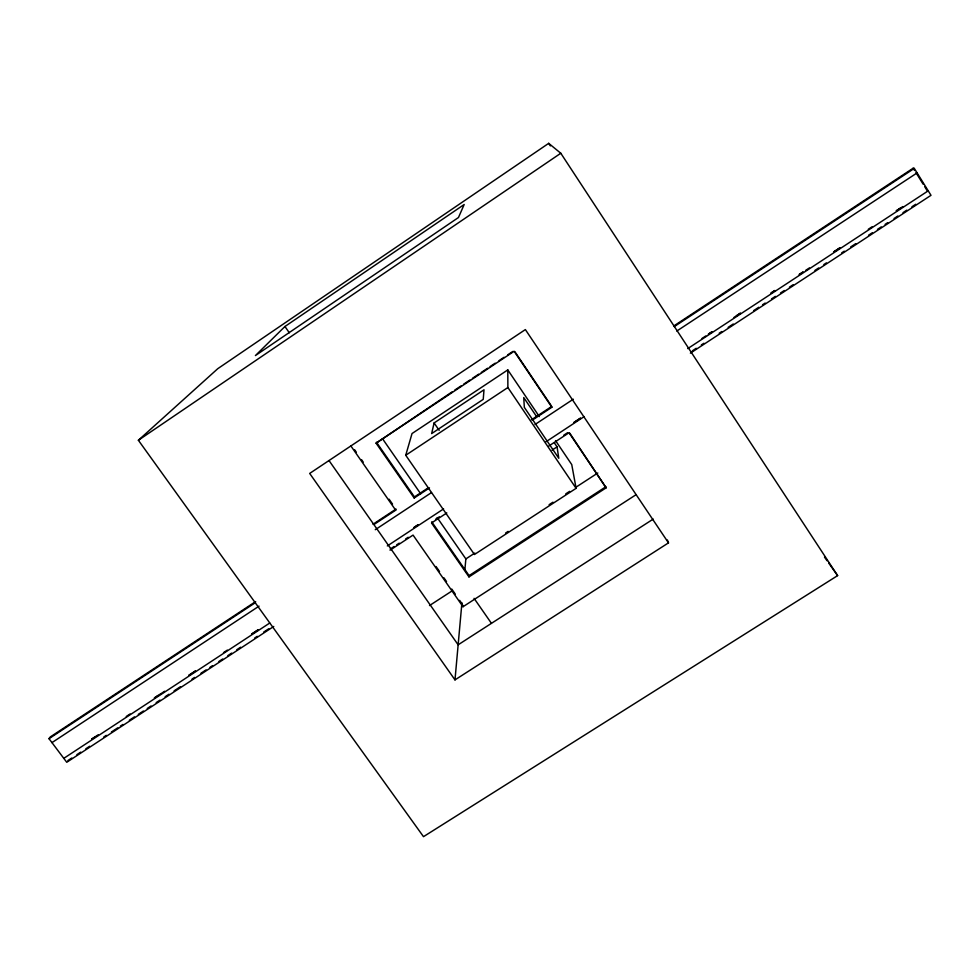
<?xml version="1.0" encoding="UTF-8"?>
<svg xmlns="http://www.w3.org/2000/svg" width="980" height="980" viewBox="0 0 980 980"><rect width="100%" height="100%" fill="white"/><g stroke="black" fill="none" stroke-linecap="round" stroke-linejoin="round"><path stroke-width="1.47" d="M569.711 433.099L606.13 487.82L468.979 576.902L469.089 575.615L431.739 521.826M636.057 494.704L463.013 606.73L463.136 605.371M667.417 540.029L668.483 542.871L454.99 679.887L461.911 602.859M464.826 570.434L465.855 558.906L437.19 517.575M434.103 422.956L431.653 433.577L483.238 399.362L483.998 389.807L434.103 422.956L439.163 430.306M452.233 391.792L376.087 443.168L414.185 497.999L414.442 496.921L428.419 487.709M374.017 524.471L395.687 510.188L395.994 509.086L373.025 524.226M555.538 440.596L571.744 464.581L576.105 488.322L474.443 554.509L405.732 455.259L412.029 433.54L507.787 369.913L539.343 416.61M273.763 626.465L66.75 762.281L49 738.675L50.225 736.985L255.645 601.585M284.947 326.499L255.425 355.556L458.469 217.511L464.189 204.502L284.947 326.499L289.321 332.784M138.376 440.265L217.768 368.688L548.702 143.337L560.793 153.248L837.618 575.615L423.495 836.663L138.376 440.265L560.793 153.248M454.757 390.101L461.078 385.899M463.601 384.221L469.91 380.02M472.446 378.329L478.755 374.127M481.278 372.449L487.599 368.247M490.123 366.557L495.17 363.2M498.967 360.677L504.014 357.308M507.799 354.785L512.859 351.428M376.087 443.168L514.145 351.269L551.863 407.264L532.74 419.869M405.732 455.259L507.885 387.529L507.787 369.913M531.393 419.832L551.74 406.43L551.863 407.264M674.167 325.728L913.127 168.229L914.303 168.401L931 195.314L690.386 353.155M49 738.675L255.486 602.59M414.185 497.999L429.485 487.918M674.264 326.597L914.303 168.401M51.965 742.62L259.051 606.142M375.267 529.702L431.519 492.573M535.007 424.512L573.312 399.191M676.8 331.044L917.096 172.897L915.908 172.713M91.838 738.981L98.233 734.78M154.509 697.821L160.904 693.632M189.042 675.147L195.436 670.957M251.713 633.999L258.108 629.809M414.136 527.35L417.982 524.827M574.01 422.38L580.405 418.178M712.142 331.681L708.307 334.204L712.203 331.742M736.446 315.732L740.28 313.208M774.812 290.533L770.978 293.057L774.898 290.582M833.649 251.897L840.044 247.707M896.32 210.749L900.155 208.238M91.728 739.153L95.562 736.629M126.261 716.478L130.107 713.955M154.411 697.993L158.246 695.469M160.806 693.791L164.64 691.268M188.956 675.318L195.351 671.116M223.501 652.631L227.336 650.108M251.639 634.158L258.034 629.956M414.124 527.473L417.958 524.949M574.035 422.466L580.43 418.264M701.974 338.468L705.808 335.944M733.959 317.471L740.353 313.269M805.597 270.419L809.443 267.908M833.747 251.946L840.142 247.744M868.292 229.259L872.127 226.748M896.431 210.786L902.825 206.584M63.798 758.348L269.733 623.035M387.321 545.946L443.597 508.902M545.885 441.845L584.215 416.574M687.764 348.598L928.219 190.831L927.141 190.622L924.765 186.788M67.926 760.529L71.761 758.005M76.881 754.649L80.715 752.138M85.836 748.781L89.67 746.258M103.745 737.021L106.306 735.343M111.414 731.986L117.808 727.797M120.369 726.119L122.929 724.441M129.323 720.239L134.444 716.882M138.278 714.371L143.399 711.014M147.233 708.491L151.067 705.967M156.188 702.611L160.022 700.1M165.142 696.743L168.977 694.22M174.097 690.863L180.492 686.674M192.007 679.115L194.567 677.437M200.961 673.236L206.082 669.879M209.916 667.368L212.476 665.689M218.871 661.488L222.705 658.977M227.826 655.62L231.66 653.096M236.78 649.74L240.614 647.217M254.69 637.992L257.25 636.314M263.644 632.112L268.765 628.756M390.285 549.021L394.119 546.509M396.68 544.831L399.24 543.153M405.634 538.951L408.195 537.273M435.537 519.327L439.346 516.827M563.782 435.194L567.591 432.695M692.419 350.791L696.241 348.28M701.349 344.935L703.897 343.257M719.21 333.212L721.77 331.534M728.152 327.357L733.248 324M753.669 310.611L758.777 307.255M762.599 304.743L765.16 303.065M771.542 298.888L775.364 296.377M780.472 293.02L784.294 290.509M789.402 287.165L793.236 284.653M814.931 270.419L818.753 267.908M823.861 264.551L826.41 262.885M841.722 252.828L844.282 251.162M850.664 246.972L855.761 243.628M868.525 235.249L872.359 232.738M877.455 229.394L881.289 226.882M885.111 224.371L887.672 222.693M894.042 218.503L897.876 215.992M902.984 212.648L906.806 210.137M911.914 206.78L915.736 204.269M390.052 550.184L413.058 535.092L463.013 606.73M446.807 512.944L431.531 522.977L468.979 576.902M548.665 446.121L569.037 432.756L606.13 487.82M552.071 450.139L557.069 446.868L554.509 443.07M465.855 558.906L474.822 553.075M505.57 533.059L508.13 531.38M549.119 504.688L552.965 502.189M565.779 493.846L569.625 491.348M576.02 487.17L597.8 472.997M469.089 575.615L605.861 486.766M429.51 605.554L452.27 590.781M653.231 519.082L458.138 644.816L329.035 460.588M824.474 557.081L827.096 560.78M828.847 563.255L837.618 575.615M454.99 679.887L309.68 473.426L525.366 329.586L668.483 542.871M354.625 449.759L356.34 452.233M361.51 459.645L363.237 462.119M389.097 499.2L392.539 504.137M436.039 566.514L439.53 571.524M443.903 577.784L446.525 581.544M451.768 589.066L455.271 594.088M459.632 600.348L462.254 604.109M350.742 445.753L395.687 510.188M376.455 442.237L414.442 496.921M474.063 598.339L491.409 623.28M382.457 438.66L420.677 493.773M536.562 416.524L523.737 397.562L524.337 407.374L558.784 458.285L557.069 446.868M507.885 387.529L576.105 488.322M514.978 351.857L550.883 405.157M548.702 143.337L550.38 145.898M913.127 168.229L914.524 170.471M916.827 174.011L923.172 184.228M802.951 272.06L799.117 274.572L803.037 272.109"/></g></svg>
